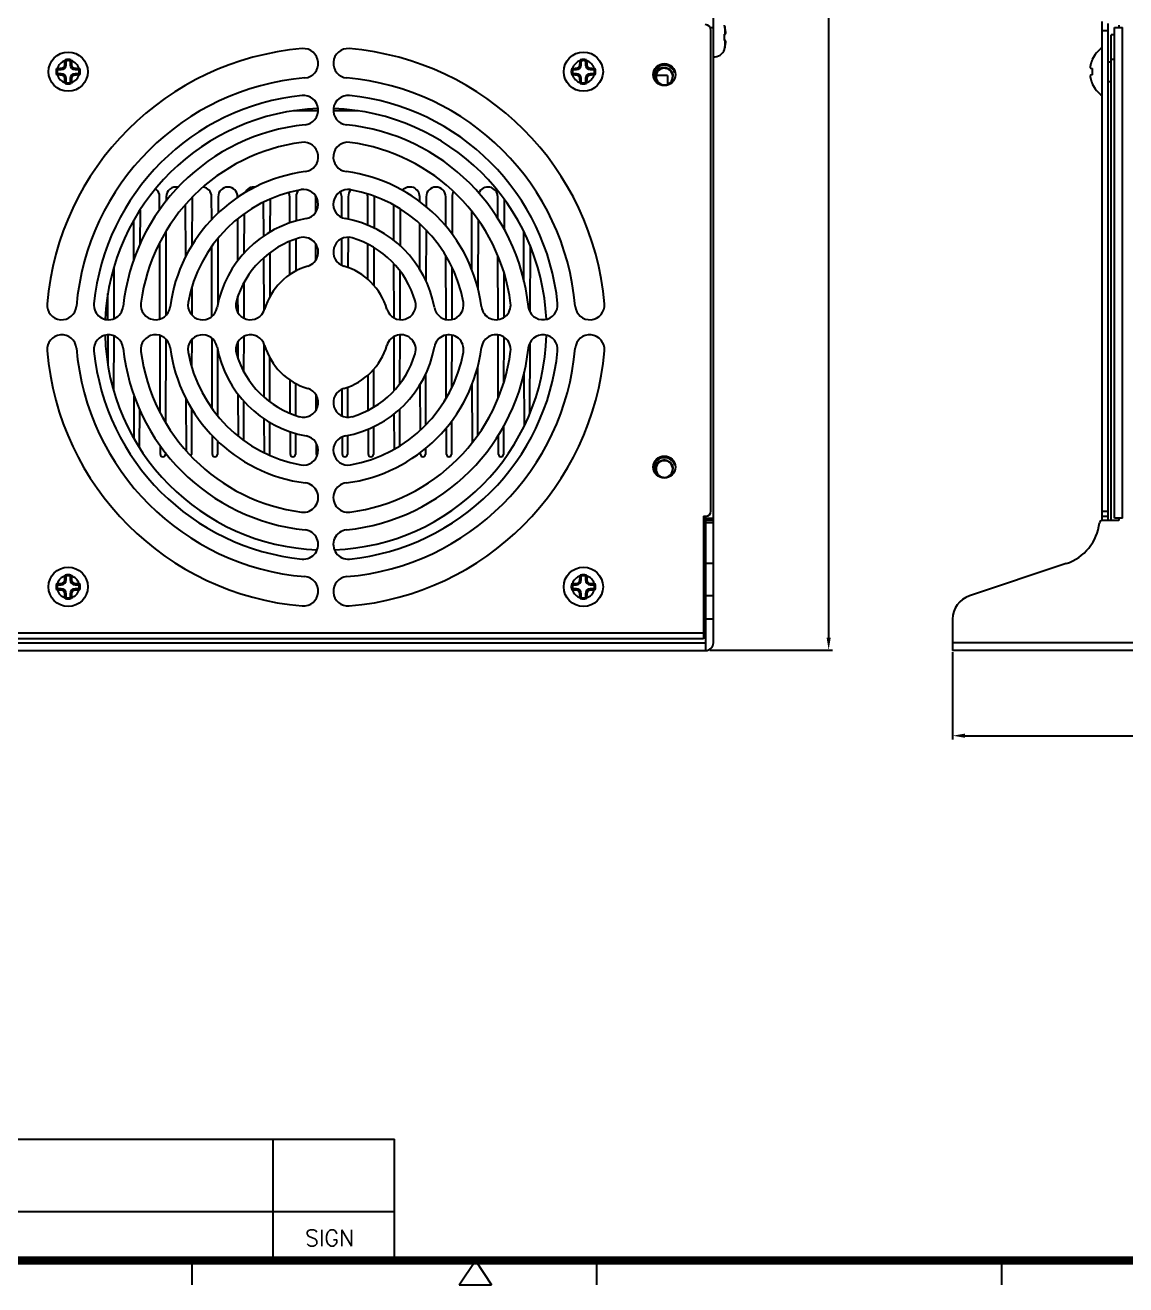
# Model space of a CAD drawing. Header units: millimetres. Extents: x 7299 to 8631, y -553 to 367.
# Drawn here: x 7520 to 7744.3, y -551.8 to -295 of the extents above; entities that cross this region are included whole.
import ezdxf
from ezdxf.enums import TextEntityAlignment as Align

# ---------------------------------------------------------------- set-up
doc = ezdxf.new("R2010")
doc.units = ezdxf.units.MM
doc.header["$PDMODE"] = 3
doc.header["$PDSIZE"] = 1
doc.layers.get('0').update_dxf_attribs({"linetype": 'CONTINUOUS'})
doc.layers.get('Defpoints').update_dxf_attribs({"linetype": 'CONTINUOUS'})
doc.layers.add('Dim', color=1, linetype='CONTINUOUS')
doc.styles.add('OMI-1', font='arial.ttf', dxfattribs={"oblique": 1})
doc.styles.add('SIM', font='simplex')
doc.dimstyles.new('1', dxfattribs={"dimtxt": 4, "dimasz": 2.5, "dimexe": 0.8, "dimexo": 0.3, "dimgap": 0.5, "dimtad": 1, "dimtoh": 1, "dimdec": 1, "dimzin": 0, "dimdsep": 46, "dimtxsty": 'OMI-1', "dimcen": 0, "dimclrd": 256, "dimclre": 256, "dimclrt": 256, "dimadec": 0, "dimazin": 0, "dimtfac": 0.8, "dimtdec": 1, "dimtix": 1, "dimtmove": 0, "dimatfit": 3, "dimfxl": 1, "dimtolj": 1, "dimtzin": 0, "dimarcsym": 0})

# ---------------------------------------------------------------- blocks, each defined once
blk = doc.blocks.new('*D6163')
at = {"layer": 'Defpoints', "color": 0}
for p in [(7709.01, -422.49), (8209.01, -422.49), (8209.01, -439.84)]:
    blk.add_point(p, dxfattribs=at)
at = {"layer": 'Dim', "lineweight": -2}
for p, q in [((7709.01, -422.79), (7709.01, -440.64)), ((8209.01, -422.79), (8209.01, -440.64)), ((7711.51, -439.84), (8206.51, -439.84))]:
    blk.add_line(p, q, dxfattribs=at)
at = {"layer": 'Dim'}
for points in [[(7711.51, -439.42), (7711.51, -440.26), (7709.01, -439.84)], [(8206.51, -440.26), (8206.51, -439.42), (8209.01, -439.84)]]:
    blk.add_solid(points, dxfattribs=at)
at = {"layer": 'Dim', "insert": (7959.01, -437.3), "char_height": 4, "attachment_point": 5, "style": 'OMI-1'}
blk.add_mtext('\\A1;500.0', dxfattribs=at)
blk = doc.blocks.new('*D6164')
at = {"layer": 'Defpoints', "color": 0}
for p in [(7543.86, -128.69), (7659.24, -422.37), (7683.75, -422.37)]:
    blk.add_point(p, dxfattribs=at)
at = {"layer": 'Dim', "lineweight": -2}
for p, q in [((7544.16, -128.69), (7684.55, -128.69)), ((7683.75, -131.19), (7683.75, -419.87)), ((7659.54, -422.37), (7684.55, -422.37))]:
    blk.add_line(p, q, dxfattribs=at)
at = {"layer": 'Dim'}
for points in [[(7684.17, -131.19), (7683.34, -131.19), (7683.75, -128.69)], [(7683.34, -419.87), (7684.17, -419.87), (7683.75, -422.37)]]:
    blk.add_solid(points, dxfattribs=at)
at = {"layer": 'Dim', "insert": (7681.21, -275.53), "char_height": 4, "attachment_point": 5, "rotation": 90, "style": 'OMI-1'}
blk.add_mtext('\\A1;293.7', dxfattribs=at)

msp = doc.modelspace()

# ---------------------------------------------------------------- linework, layer by layer
at = {"color": 7, "linetype": 'Continuous'}
for p, q in [((7660.26, -420.89), (7660.26, -164.09)), ((7662.51, -295.1), (7662.51, -295.01)), ((7739.51, -395.99), (7739.51, -294.29)), ((7740.71, -395.99), (7740.71, -294.69)), ((7742.91, -294.99), (7742.91, -295.49)), ((7659.59, -295.49), (7660.26, -295.49)), ((7659.76, -394.09), (7659.76, -296.09)), ((7662.51, -296.85), (7662.72, -296.81)), ((7662.51, -298.12), (7662.51, -296.85)), ((7662.56, -295.26), (7662.56, -296.84)), ((7739.51, -296.09), (7740.71, -296.09)), ((7741.31, -395.99), (7741.31, -296.99)), ((7742.01, -296.99), (7741.31, -296.99)), ((7742.01, -395.49), (7742.01, -295.49)), ((7742.01, -295.49), (7743.61, -295.49)), ((7743.61, -395.49), (7743.61, -295.49)), ((7662.72, -298.16), (7662.51, -298.12)), ((7662.51, -299.96), (7662.51, -299.87)), ((7662.56, -298.13), (7662.56, -299.71)), ((7528.34, -303.07), (7528.34, -302.27)), ((7529.17, -302.27), (7529.17, -303.07)), ((7633.34, -303.07), (7633.34, -302.27)), ((7634.17, -302.27), (7634.17, -303.07)), ((7737.46, -302.01), (7737.46, -302.1)), ((7740.71, -302.49), (7741.31, -302.49)), ((7742.01, -301.99), (7741.31, -301.99)), ((7526.54, -304.07), (7527.34, -304.07)), ((7527.34, -304.9), (7526.54, -304.9)), ((7527.34, -304.07), (7527.34, -303.79)), ((7527.34, -304.9), (7527.34, -305.18)), ((7528.34, -303.07), (7528.06, -303.07)), ((7529.17, -303.07), (7529.45, -303.07)), ((7530.17, -304.07), (7530.17, -303.79)), ((7530.17, -304.07), (7530.97, -304.07)), ((7530.97, -304.9), (7530.17, -304.9)), ((7530.17, -304.9), (7530.17, -305.18)), ((7631.54, -304.07), (7632.34, -304.07)), ((7632.34, -304.9), (7631.54, -304.9)), ((7632.34, -304.07), (7632.34, -303.79)), ((7632.34, -304.9), (7632.34, -305.18)), ((7633.34, -303.07), (7633.06, -303.07)), ((7634.17, -303.07), (7634.45, -303.07)), ((7635.17, -304.07), (7635.17, -303.79)), ((7635.17, -304.07), (7635.97, -304.07)), ((7635.97, -304.9), (7635.17, -304.9)), ((7635.17, -304.9), (7635.17, -305.18)), ((7650.91, -305.29), (7648.57, -305.29)), ((7650.91, -305.29), (7650.91, -307.05)), ((7737.12, -303.79), (7737.46, -303.85)), ((7737.46, -305.12), (7737.12, -305.18)), ((7737.15, -302.98), (7737.14, -302.99)), ((7737.15, -302.98), (7737.15, -302.99)), ((7737.46, -303.85), (7737.46, -305.12)), ((7528.34, -305.9), (7528.06, -305.9)), ((7528.34, -306.7), (7528.34, -305.9)), ((7529.17, -305.9), (7529.45, -305.9)), ((7529.17, -305.9), (7529.17, -306.7)), ((7633.34, -305.9), (7633.06, -305.9)), ((7633.34, -306.7), (7633.34, -305.9)), ((7634.17, -305.9), (7634.45, -305.9)), ((7634.17, -305.9), (7634.17, -306.7)), ((7737.14, -305.98), (7737.15, -305.99)), ((7737.15, -305.98), (7737.15, -305.99)), ((7737.46, -306.87), (7737.46, -306.96)), ((7740.71, -306.49), (7741.31, -306.49)), ((7579.71, -312.49), (7574.67, -312.49)), ((7587.84, -312.49), (7582.8, -312.49)), ((7584.26, -312.49), (7584.26, -312.1)), ((7547.4, -332.59), (7547.4, -329.98)), ((7548.72, -329.98), (7548.71, -330.89)), ((7554.01, -330.12), (7553.99, -339.91)), ((7558.01, -334.64), (7558, -329.98)), ((7559.32, -329.98), (7559.31, -333.34)), ((7563.3, -330.11), (7563.3, -329.98)), ((7568.62, -337.98), (7568.6, -331.07)), ((7569.91, -330.47), (7569.89, -337.2)), ((7573.91, -335.35), (7573.9, -329.98)), ((7575.22, -329.98), (7575.2, -334.93)), ((7579.21, -333.16), (7579.2, -329.98)), ((7584.51, -334.2), (7584.5, -329.98)), ((7585.82, -329.98), (7585.8, -334.57)), ((7589.81, -335.79), (7589.8, -329.98)), ((7591.12, -329.98), (7591.1, -336.38)), ((7600.4, -330.99), (7600.4, -329.98)), ((7601.72, -329.98), (7601.71, -331.98)), ((7605.71, -335.97), (7605.7, -329.98)), ((7607.02, -329.98), (7606.99, -337.63)), ((7616.31, -334.44), (7616.3, -329.98)), ((7617.61, -330.47), (7617.6, -336.61)), ((7543.41, -332.7), (7543.39, -339.69)), ((7552.73, -342.15), (7552.7, -331.54)), ((7564.6, -333.47), (7564.58, -341.52)), ((7595.12, -338.89), (7595.1, -331.7)), ((7596.41, -332.48), (7596.39, -339.97)), ((7611.04, -344.98), (7611.01, -332.99)), ((7542.14, -342.82), (7542.11, -334.86)), ((7563.34, -343.02), (7563.31, -334.47)), ((7600.44, -344.88), (7600.41, -335.52)), ((7612.3, -334.69), (7612.26, -348.77)), ((7548.69, -337), (7548.64, -354.19)), ((7559.29, -338.44), (7559.25, -352.01)), ((7575.19, -338.6), (7575.17, -345.1)), ((7584.54, -343.96), (7584.52, -338.53)), ((7585.79, -338.25), (7585.77, -344.41)), ((7601.69, -336.75), (7601.66, -347.18)), ((7621.65, -347.23), (7621.62, -337.14)), ((7547.47, -354.9), (7547.42, -339.32)), ((7558.07, -354.35), (7558.03, -340.08)), ((7569.88, -341.4), (7569.85, -350.36)), ((7573.94, -345.85), (7573.92, -339.07)), ((7579.24, -342.86), (7579.23, -339.6)), ((7589.85, -346.85), (7589.83, -339.64)), ((7591.08, -340.35), (7591.06, -348.07)), ((7622.89, -339.92), (7622.85, -353.38)), ((7568.67, -353.22), (7568.63, -342.42)), ((7595.17, -354.69), (7595.14, -343.64)), ((7605.77, -354.98), (7605.73, -342.01)), ((7616.37, -355.02), (7616.33, -342.03)), ((7538.07, -344.45), (7538.04, -354.86)), ((7596.37, -345.11), (7596.34, -355.03)), ((7606.97, -344.32), (7606.94, -354.99)), ((7617.57, -345.41), (7617.54, -354.59)), ((7553.96, -348.46), (7553.94, -354.06)), ((7564.56, -347.53), (7564.54, -354.71)), ((7536.87, -355.04), (7536.86, -349.72)), ((7563.37, -353.62), (7563.36, -350.28)), ((7536.9, -364.48), (7536.88, -358.13)), ((7538.03, -358.31), (7538, -369.26)), ((7547.53, -374.04), (7547.48, -358.28)), ((7548.63, -358.97), (7548.58, -375.97)), ((7553.93, -359.13), (7553.91, -364.56)), ((7558.13, -373.22), (7558.08, -358.83)), ((7564.53, -358.47), (7564.51, -365.55)), ((7595.21, -369.44), (7595.18, -358.48)), ((7596.33, -358.14), (7596.3, -368.16)), ((7605.82, -371.02), (7605.78, -358.19)), ((7606.93, -358.18), (7606.9, -368.99)), ((7616.42, -370.95), (7616.38, -358.15)), ((7617.53, -358.58), (7617.5, -367.95)), ((7559.22, -361.05), (7559.18, -374.59)), ((7563.4, -363), (7563.39, -359.52)), ((7568.72, -370.83), (7568.69, -360.01)), ((7622.83, -359.83), (7622.78, -374.31)), ((7569.82, -362.75), (7569.79, -371.71)), ((7612.21, -364.57), (7612.17, -378.68)), ((7589.93, -373.48), (7589.91, -366.27)), ((7591.01, -365.16), (7590.99, -372.88)), ((7601.61, -366.11), (7601.58, -376.56)), ((7621.74, -376.58), (7621.7, -365.71)), ((7574.03, -374.15), (7574.01, -367.37)), ((7575.1, -368.03), (7575.08, -374.53)), ((7584.63, -374.69), (7584.61, -369.18)), ((7585.7, -368.79), (7585.68, -374.92)), ((7600.54, -377.53), (7600.51, -368.17)), ((7611.15, -380), (7611.11, -368.01)), ((7542.24, -379.35), (7542.22, -370.61)), ((7552.85, -381.79), (7552.82, -371.2)), ((7563.44, -378.81), (7563.42, -370.26)), ((7564.49, -371.55), (7564.47, -379.59)), ((7579.33, -373.39), (7579.32, -370.44)), ((7543.29, -373.25), (7543.26, -381.06)), ((7553.89, -373.1), (7553.86, -382.49)), ((7595.25, -381.4), (7595.23, -374.2)), ((7596.29, -373.29), (7596.26, -380.79)), ((7568.75, -382.18), (7568.73, -375.27)), ((7569.78, -375.9), (7569.76, -382.49)), ((7589.95, -382.49), (7589.94, -377.33)), ((7590.97, -376.85), (7590.96, -382.49)), ((7605.85, -382.49), (7605.84, -377.07)), ((7606.88, -375.7), (7606.86, -382.49)), ((7617.47, -376.79), (7617.46, -382.49)), ((7558.15, -382.49), (7558.14, -378.68)), ((7559.17, -379.7), (7559.16, -382.49)), ((7574.05, -382.49), (7574.04, -377.87)), ((7575.07, -378.22), (7575.06, -382.49)), ((7584.65, -382.49), (7584.64, -378.92)), ((7585.67, -378.63), (7585.66, -382.49)), ((7616.45, -382.49), (7616.44, -378.53)), ((7547.55, -382.49), (7547.55, -380.77)), ((7548.56, -382.08), (7548.56, -382.49)), ((7579.35, -382.49), (7579.35, -380.25)), ((7600.55, -382.49), (7600.55, -382.07)), ((7601.56, -381.31), (7601.56, -382.49)), ((7658.26, -395.09), (7658.76, -395.09)), ((7658.26, -395.09), (7658.26, -420.09)), ((7658.66, -395.09), (7658.66, -422.49)), ((7739.51, -394.09), (7740.71, -394.09)), ((7739.51, -395.09), (7740.71, -395.09)), ((7658.26, -395.49), (7660.26, -395.49)), ((7660.26, -395.99), (7658.66, -395.99)), ((7660.26, -396.43), (7658.66, -396.43)), ((7742.91, -395.99), (7739.44, -395.99)), ((7743.61, -395.49), (7742.01, -395.49)), ((7742.91, -395.49), (7742.91, -395.99)), ((7660.26, -404.76), (7658.66, -404.76)), ((7732.17, -404.76), (7712.43, -411.35)), ((7528.34, -408.07), (7528.06, -408.07)), ((7528.34, -408.07), (7528.34, -407.27)), ((7529.17, -407.27), (7529.17, -408.07)), ((7529.17, -408.07), (7529.45, -408.07)), ((7633.34, -408.07), (7633.06, -408.07)), ((7633.34, -408.07), (7633.34, -407.27)), ((7634.17, -407.27), (7634.17, -408.07)), ((7634.17, -408.07), (7634.45, -408.07)), ((7526.54, -409.07), (7527.34, -409.07)), ((7527.34, -409.9), (7526.54, -409.9)), ((7527.34, -409.07), (7527.34, -408.79)), ((7527.34, -409.9), (7527.34, -410.18)), ((7530.17, -409.07), (7530.17, -408.79)), ((7530.17, -409.07), (7530.97, -409.07)), ((7530.97, -409.9), (7530.17, -409.9)), ((7530.17, -409.9), (7530.17, -410.18)), ((7631.54, -409.07), (7632.34, -409.07)), ((7632.34, -409.9), (7631.54, -409.9)), ((7632.34, -409.07), (7632.34, -408.79)), ((7632.34, -409.9), (7632.34, -410.18)), ((7635.17, -409.07), (7635.17, -408.79)), ((7635.17, -409.07), (7635.97, -409.07)), ((7635.97, -409.9), (7635.17, -409.9)), ((7635.17, -409.9), (7635.17, -410.18)), ((7528.34, -410.9), (7528.06, -410.9)), ((7528.34, -411.7), (7528.34, -410.9)), ((7529.17, -410.9), (7529.45, -410.9)), ((7529.17, -410.9), (7529.17, -411.7)), ((7633.34, -410.9), (7633.06, -410.9)), ((7633.34, -411.7), (7633.34, -410.9)), ((7634.17, -410.9), (7634.45, -410.9)), ((7634.17, -410.9), (7634.17, -411.7)), ((7660.26, -411.35), (7658.66, -411.35)), ((7660.26, -416.09), (7658.66, -416.09)), ((7709.01, -416.09), (7709.01, -422.49)), ((7373.86, -420.89), (7658.66, -420.89)), ((7374.26, -418.89), (7658.26, -418.89)), ((7658.26, -420.09), (7374.26, -420.09)), ((8209.01, -420.89), (7709.01, -420.89)), ((7373.86, -422.49), (7658.66, -422.49)), ((8209.01, -422.49), (7709.01, -422.49))]:
    msp.add_line(p, q, dxfattribs=at)
for p, q in [((7306.51, -522.06), (7595.26, -522.06)), ((7570.51, -546.81), (7570.51, -522.06)), ((7595.26, -546.81), (7595.26, -522.06)), ((7595.26, -536.91), (7316.41, -536.91)), ((7554.01, -551.76), (7554.01, -546.81)), ((7608.46, -551.76), (7611.76, -546.81)), ((7611.76, -546.81), (7615.06, -551.76)), ((7636.51, -551.76), (7636.51, -546.81)), ((7719.01, -551.76), (7719.01, -546.81)), ((7608.46, -551.76), (7615.06, -551.76))]:
    msp.add_line(p, q)
at = {"const_width": 1.65}
msp.add_lwpolyline([(8626.51, 360.69), (7306.51, 360.69), (7306.51, -546.81), (8626.51, -546.81)], close=True, dxfattribs=at)
at = {"color": 7, "linetype": 'Continuous'}
for centre, radius in [((7528.76, -304.49), 4), ((7633.76, -304.49), 4), ((7650.26, -305.09), 2.25), ((7650.26, -385.09), 2.25), ((7528.76, -409.49), 4), ((7633.76, -409.49), 4)]:
    msp.add_circle(centre, radius, dxfattribs=at)
for centre, radius, start, end in [((7658.56, -296.09), 1.2, 0, 90), ((7660.2, -295.84), 2.43, 13.8468, 17.8903), ((7653.56, -297.48), 9.27, 13.5486, 13.85), ((7653.55, -297.48), 9.28, 9.1364, 13.5472), ((7653.54, -297.48), 9.29, 8.7537, 9.1361), ((7657.88, -296.82), 4.9, 8.2178, 8.7541), ((7581.26, -356.59), 57, 94.8193, 175.1807), ((7576.72, -302.78), 3, 274.8193, 94.8193), ((7585.79, -302.78), 3, 85.1807, 265.1807), ((7581.26, -356.59), 57, 4.8193, 85.1807), ((7660.38, -299.23), 2.25, 266.8269, 341.2589), ((7660.2, -299.13), 2.43, 342.1097, 346.1532), ((7653.56, -297.49), 9.27, 346.15, 346.4514), ((7653.55, -297.49), 9.28, 346.4528, 350.8636), ((7653.54, -297.49), 9.29, 350.8639, 351.2463), ((7657.88, -298.15), 4.9, 351.2459, 351.7822), ((7742.77, -304.49), 5.86, 123.8437, 155.0781), ((7528.76, -304.49), 2.31, 106.1579, 163.8421), ((7528.76, -304.49), 2.47, 75.102, 104.898), ((7523.57, -308.03), 7.47, 50.3172, 52.4862), ((7528.76, -304.49), 2.25, 79.3916, 100.6084), ((7533.94, -308.03), 7.47, 127.5138, 129.6828), ((7528.76, -304.49), 2.31, 16.1579, 73.8421), ((7633.76, -304.49), 2.31, 106.1579, 163.8421), ((7633.76, -304.49), 2.47, 75.102, 104.898), ((7628.57, -308.03), 7.47, 50.3172, 52.4862), ((7633.76, -304.49), 2.25, 79.3916, 100.6084), ((7638.94, -308.03), 7.47, 127.5138, 129.6828), ((7633.76, -304.49), 2.31, 16.1579, 73.8421), ((7742.88, -304.48), 5.93, 164.578, 165.3116), ((7742.88, -304.48), 5.93, 164.1319, 164.578), ((7742.88, -304.48), 5.93, 163.6502, 164.1319), ((7742.88, -304.48), 5.92, 163.1476, 163.6502), ((7742.88, -304.48), 5.92, 162.666, 163.1476), ((7742.88, -304.48), 5.92, 161.9529, 162.666), ((7742.88, -304.48), 5.92, 161.6278, 161.9529), ((7742.87, -304.48), 5.92, 160.9046, 161.6278), ((7742.87, -304.48), 5.92, 160.5562, 160.9046), ((7742.87, -304.48), 5.91, 158.3975, 160.5563), ((7742.86, -304.48), 5.91, 156.2621, 158.3973), ((7528.76, -304.49), 2.47, 165.102, 194.898), ((7532.3, -299.3), 7.47, 217.5138, 219.6828), ((7532.3, -309.67), 7.47, 140.3172, 142.4862), ((7528.76, -304.49), 2.25, 169.3916, 190.6084), ((7528.76, -304.49), 2.31, 196.1579, 253.8421), ((7527.34, -303.07), 1, 270, 0), ((7527.31, -303.04), 0.753, 272.4419, 357.5581), ((7527.34, -305.9), 1, 0, 90), ((7527.31, -305.93), 0.753, 2.4419, 87.5581), ((7530.17, -303.07), 1, 180, 270), ((7530.17, -305.9), 1, 90, 180), ((7528.76, -304.49), 2.31, 286.1579, 343.8421), ((7530.2, -303.04), 0.753, 182.4419, 267.5581), ((7530.2, -305.93), 0.753, 92.4419, 177.5581), ((7525.22, -299.3), 7.47, 320.3172, 322.4862), ((7528.76, -304.49), 2.25, 349.3916, 10.6084), ((7525.22, -309.67), 7.47, 37.5138, 39.6828), ((7528.76, -304.49), 2.47, 345.102, 14.898), ((7633.76, -304.49), 2.47, 165.102, 194.898), ((7637.3, -299.3), 7.47, 217.5138, 219.6828), ((7637.3, -309.67), 7.47, 140.3172, 142.4862), ((7633.76, -304.49), 2.25, 169.3916, 190.6084), ((7633.76, -304.49), 2.31, 196.1579, 253.8421), ((7632.34, -303.07), 1, 270, 0), ((7632.31, -303.04), 0.753, 272.4419, 357.5581), ((7632.34, -305.9), 1, 0, 90), ((7632.31, -305.93), 0.753, 2.4419, 87.5581), ((7635.17, -303.07), 1, 180, 270), ((7635.17, -305.9), 1, 90, 180), ((7633.76, -304.49), 2.31, 286.1579, 343.8421), ((7635.2, -303.04), 0.753, 182.4419, 267.5581), ((7635.2, -305.93), 0.753, 92.4419, 177.5581), ((7630.22, -299.3), 7.47, 320.3172, 322.4862), ((7633.76, -304.49), 2.25, 349.3916, 10.6084), ((7630.22, -309.67), 7.47, 37.5138, 39.6828), ((7633.76, -304.49), 2.47, 345.102, 14.898), ((7650.26, -305.49), 2.3, 19.9984, 160.0015), ((7650.26, -305.49), 1.7, 328.5428, 327.7897), ((7650.26, -305.41), 1.74, 342.8995, 357.6569), ((7740.12, -303.81), 3.08, 166.2298, 167.1271), ((7742.88, -304.48), 5.93, 165.4338, 166.2309), ((7523.57, -300.95), 7.47, 307.5138, 309.6828), ((7528.76, -304.49), 2.47, 255.102, 284.898), ((7528.76, -304.49), 2.25, 259.3916, 280.6084), ((7533.94, -300.95), 7.47, 230.3172, 232.4862), ((7581.26, -356.59), 51, 94.8193, 175.1807), ((7581.26, -356.59), 51, 4.8193, 85.1807), ((7628.57, -300.95), 7.47, 307.5138, 309.6828), ((7633.76, -304.49), 2.47, 255.102, 284.898), ((7633.76, -304.49), 2.25, 259.3916, 280.6084), ((7638.94, -300.95), 7.47, 230.3172, 232.4862), ((7650.28, -305.42), 1.72, 325.4788, 342.8237), ((7740.12, -305.17), 3.08, 192.873, 193.7702), ((7742.88, -304.49), 5.93, 193.7691, 194.5662), ((7742.88, -304.49), 5.93, 194.6884, 195.422), ((7742.88, -304.49), 5.93, 195.422, 195.8681), ((7742.88, -304.49), 5.93, 195.8681, 196.3498), ((7742.88, -304.49), 5.92, 196.3498, 196.8524), ((7742.88, -304.49), 5.92, 196.8524, 197.334), ((7742.88, -304.49), 5.92, 197.334, 198.0471), ((7742.88, -304.49), 5.92, 198.0471, 198.3722), ((7742.87, -304.49), 5.92, 198.3722, 199.0954), ((7742.87, -304.49), 5.92, 199.0954, 199.4438), ((7742.87, -304.49), 5.91, 199.4437, 201.6025), ((7742.86, -304.5), 5.91, 201.6027, 203.7379), ((7742.77, -304.49), 5.86, 204.9219, 236.1563), ((7581.26, -356.59), 47.5, 95.8514, 174.1486), ((7576.72, -312.32), 3, 275.8514, 95.8514), ((7585.79, -312.32), 3, 84.1486, 264.1486), ((7581.26, -356.59), 47.5, 5.8514, 84.1486), ((7581.26, -356.99), 45, 91.974, 177.4254), ((7581.26, -356.99), 45, 2.5746, 88.026), ((7581.26, -356.59), 41.5, 95.8514, 174.1486), ((7581.26, -356.59), 41.5, 5.8514, 84.1486), ((7581.26, -356.59), 38, 97.4476, 172.5524), ((7576.72, -321.88), 3, 277.4476, 97.4476), ((7585.79, -321.88), 3, 82.5524, 262.5524), ((7581.26, -356.59), 38, 7.4476, 82.5524), ((7581.26, -356.59), 32, 97.4476, 172.5524), ((7581.26, -356.59), 32, 7.4476, 82.5524), ((7545.41, -329.99), 1.99, 0.1718, 54.4978), ((7550.71, -329.99), 1.99, 76.6451, 179.8282), ((7581.26, -356.59), 28.5, 100.248, 169.752), ((7556.01, -329.99), 1.99, 0.1718, 83.5828), ((7561.31, -329.99), 1.99, 0.1718, 179.8282), ((7566.61, -329.99), 1.99, 81.5261, 156.3779), ((7577.21, -329.99), 1.99, 137.1987, 179.8282), ((7576.72, -331.49), 3, 280.248, 100.248), ((7585.79, -331.49), 3, 79.752, 259.752), ((7587.81, -329.99), 1.99, 134.2313, 179.8282), ((7581.26, -356.59), 28.5, 10.248, 79.752), ((7598.41, -329.99), 1.99, 0.1718, 138.9704), ((7603.71, -329.99), 1.99, 0.1718, 179.8282), ((7614.31, -329.99), 1.99, 0.1718, 158.6187), ((7571.91, -329.99), 1.99, 0.1718, 26.0729), ((7577.21, -329.99), 1.99, 0.1718, 5.9383), ((7582.51, -329.99), 1.99, 0.1718, 31.1811), ((7587.81, -329.99), 1.99, 0.1718, 17.5121), ((7593.11, -329.99), 1.99, 176.0463, 179.8282), ((7609.01, -329.99), 1.99, 148.9435, 179.8282), ((7581.26, -356.59), 22.5, 100.248, 169.752), ((7581.26, -356.59), 22.5, 10.248, 79.752), ((7581.26, -356.59), 19, 106.4718, 163.5282), ((7576.72, -341.24), 3, 286.4718, 106.4718), ((7585.79, -341.24), 3, 73.5282, 253.5282), ((7581.26, -356.59), 19, 16.4718, 73.5282), ((7581.26, -356.59), 13, 106.4718, 163.5282), ((7581.26, -356.59), 13, 16.4718, 73.5282), ((7536.99, -352.05), 3, 174.1486, 354.1486), ((7546.55, -352.05), 3, 172.5524, 352.5524), ((7556.16, -352.05), 3, 169.752, 349.752), ((7565.91, -352.05), 3, 163.5282, 343.5282), ((7596.6, -352.05), 3, 196.4718, 16.4718), ((7606.35, -352.05), 3, 190.248, 10.248), ((7615.96, -352.05), 3, 187.4476, 7.4476), ((7625.52, -352.05), 3, 185.8514, 5.8514), ((7527.45, -352.05), 3, 175.1807, 355.1807), ((7635.07, -352.05), 3, 184.8193, 4.8193), ((7527.45, -361.12), 3, 4.8193, 184.8193), ((7536.99, -361.12), 3, 5.8514, 185.8514), ((7581.26, -356.99), 45, 181.5622, 267.7851), ((7546.55, -361.12), 3, 7.4476, 187.4476), ((7556.16, -361.12), 3, 10.248, 190.248), ((7565.91, -361.12), 3, 16.4718, 196.4718), ((7581.26, -356.99), 45, 272.2149, 358.4378), ((7596.6, -361.12), 3, 343.5282, 163.5282), ((7606.35, -361.12), 3, 349.752, 169.752), ((7615.96, -361.12), 3, 352.5524, 172.5524), ((7625.52, -361.12), 3, 354.1486, 174.1486), ((7635.07, -361.12), 3, 355.1807, 175.1807), ((7581.26, -356.59), 57, 184.8193, 265.1807), ((7581.26, -356.59), 51, 184.8193, 265.1807), ((7581.26, -356.59), 47.5, 185.8514, 264.1486), ((7581.26, -356.59), 41.5, 185.8514, 264.1486), ((7581.26, -356.59), 38, 187.4476, 262.5524), ((7581.26, -356.59), 32, 187.4476, 262.5524), ((7581.26, -356.59), 28.5, 190.248, 259.752), ((7581.26, -356.59), 22.5, 190.248, 259.752), ((7581.26, -356.59), 19, 196.4718, 253.5282), ((7581.26, -356.59), 13, 196.4718, 253.5282), ((7581.26, -356.59), 13, 286.4718, 343.5282), ((7581.26, -356.59), 22.5, 280.248, 349.752), ((7581.26, -356.59), 32, 277.4476, 352.5524), ((7581.26, -356.59), 41.5, 275.8514, 354.1486), ((7581.26, -356.59), 51, 274.8193, 355.1807), ((7581.26, -356.59), 57, 274.8193, 355.1807), ((7581.26, -356.59), 47.5, 275.8514, 354.1486), ((7581.26, -356.59), 38, 277.4476, 352.5524), ((7581.26, -356.59), 28.5, 280.248, 349.752), ((7581.26, -356.59), 19, 286.4718, 343.5282), ((7576.72, -371.93), 3, 253.5282, 73.5282), ((7585.79, -371.93), 3, 106.4718, 286.4718), ((7576.72, -381.68), 3, 259.752, 79.752), ((7585.79, -381.68), 3, 100.248, 280.248), ((7548.06, -382.49), 0.5, 180.1705, 359.8282), ((7553.36, -382.49), 0.5, 324.3613, 359.8282), ((7558.66, -382.49), 0.5, 180.1705, 359.8282), ((7569.26, -382.49), 0.5, 343.1904, 359.8282), ((7574.56, -382.49), 0.5, 180.1705, 359.8282), ((7579.86, -382.49), 0.5, 180.1705, 221.4213), ((7585.16, -382.49), 0.5, 180.1705, 359.8282), ((7590.46, -382.49), 0.5, 180.1705, 359.8282), ((7601.06, -382.49), 0.5, 180.1705, 359.8282), ((7606.36, -382.49), 0.5, 180.1705, 359.8282), ((7616.96, -382.49), 0.5, 180.1705, 359.8282), ((7650.26, -385.49), 2.3, 19.9984, 160.0015), ((7650.26, -385.49), 1.7, 328.5428, 327.7897), ((7650.28, -385.42), 1.72, 325.4788, 342.8237), ((7650.26, -385.41), 1.74, 342.8995, 357.6569), ((7576.72, -391.29), 3, 262.5524, 82.5524), ((7585.79, -391.29), 3, 97.4476, 277.4476), ((7658.76, -394.09), 1, 270, 0), ((7576.72, -400.85), 3, 264.1486, 84.1486), ((7585.79, -400.85), 3, 95.8514, 275.8514), ((7729.01, -395.28), 10, 288.4349, 353.3959), ((7739.44, -396.49), 0.5, 90, 173.3959), ((7528.76, -409.49), 2.31, 106.1579, 163.8421), ((7527.34, -408.07), 1, 270, 0), ((7527.31, -408.04), 0.753, 272.4419, 357.5581), ((7528.76, -409.49), 2.47, 75.102, 104.898), ((7523.57, -413.03), 7.47, 50.3172, 52.4862), ((7528.76, -409.49), 2.25, 79.3916, 100.6084), ((7533.94, -413.03), 7.47, 127.5138, 129.6828), ((7530.17, -408.07), 1, 180, 270), ((7528.76, -409.49), 2.31, 16.1579, 73.8421), ((7530.2, -408.04), 0.753, 182.4419, 267.5581), ((7576.72, -410.39), 3, 265.1807, 85.1807), ((7585.79, -410.39), 3, 94.8193, 274.8193), ((7633.76, -409.49), 2.31, 106.1579, 163.8421), ((7632.34, -408.07), 1, 270, 0), ((7632.31, -408.04), 0.753, 272.4419, 357.5581), ((7633.76, -409.49), 2.47, 75.102, 104.898), ((7628.57, -413.03), 7.47, 50.3172, 52.4862), ((7633.76, -409.49), 2.25, 79.3916, 100.6084), ((7638.94, -413.03), 7.47, 127.5138, 129.6828), ((7635.17, -408.07), 1, 180, 270), ((7633.76, -409.49), 2.31, 16.1579, 73.8421), ((7635.2, -408.04), 0.753, 182.4419, 267.5581), ((7528.76, -409.49), 2.47, 165.102, 194.898), ((7532.3, -404.3), 7.47, 217.5138, 219.6828), ((7532.3, -414.67), 7.47, 140.3172, 142.4862), ((7528.76, -409.49), 2.25, 169.3916, 190.6084), ((7528.76, -409.49), 2.31, 196.1579, 253.8421), ((7527.34, -410.9), 1, 0, 90), ((7527.31, -410.93), 0.753, 2.4419, 87.5581), ((7530.17, -410.9), 1, 90, 180), ((7528.76, -409.49), 2.31, 286.1579, 343.8421), ((7530.2, -410.93), 0.753, 92.4419, 177.5581), ((7525.22, -404.3), 7.47, 320.3172, 322.4862), ((7528.76, -409.49), 2.25, 349.3916, 10.6084), ((7525.22, -414.67), 7.47, 37.5138, 39.6828), ((7528.76, -409.49), 2.47, 345.102, 14.898), ((7633.76, -409.49), 2.47, 165.102, 194.898), ((7637.3, -404.3), 7.47, 217.5138, 219.6828), ((7637.3, -414.67), 7.47, 140.3172, 142.4862), ((7633.76, -409.49), 2.25, 169.3916, 190.6084), ((7633.76, -409.49), 2.31, 196.1579, 253.8421), ((7632.34, -410.9), 1, 0, 90), ((7632.31, -410.93), 0.753, 2.4419, 87.5581), ((7635.17, -410.9), 1, 90, 180), ((7633.76, -409.49), 2.31, 286.1579, 343.8421), ((7635.2, -410.93), 0.753, 92.4419, 177.5581), ((7630.22, -404.3), 7.47, 320.3172, 322.4862), ((7633.76, -409.49), 2.25, 349.3916, 10.6084), ((7630.22, -414.67), 7.47, 37.5138, 39.6828), ((7633.76, -409.49), 2.47, 345.102, 14.898), ((7523.57, -405.95), 7.47, 307.5138, 309.6828), ((7528.76, -409.49), 2.47, 255.102, 284.898), ((7528.76, -409.49), 2.25, 259.3916, 280.6084), ((7533.94, -405.95), 7.47, 230.3172, 232.4862), ((7628.57, -405.95), 7.47, 307.5138, 309.6828), ((7633.76, -409.49), 2.47, 255.102, 284.898), ((7633.76, -409.49), 2.25, 259.3916, 280.6084), ((7638.94, -405.95), 7.47, 230.3172, 232.4862), ((7714.01, -416.09), 5, 108.4349, 180), ((7658.66, -420.89), 1.6, 270, 0)]:
    msp.add_arc(centre, radius, start, end, dxfattribs=at)
for points, knots in [([(7662.72, -296.81), (7662.73, -296.81), (7662.74, -296.8), (7662.75, -296.78), (7662.76, -296.74), (7662.77, -296.68), (7662.77, -296.6), (7662.77, -296.5), (7662.76, -296.33), (7662.74, -296.2), (7662.73, -296.12)], [0, 0, 0, 0, 0.035239, 0.062063, 0.096325, 0.187768, 0.308598, 0.455433, 0.623473, 1, 1, 1, 1]), ([(7662.73, -298.85), (7662.74, -298.77), (7662.76, -298.64), (7662.77, -298.47), (7662.77, -298.37), (7662.77, -298.29), (7662.76, -298.23), (7662.75, -298.19), (7662.74, -298.17), (7662.73, -298.16), (7662.72, -298.16)], [0, 0, 0, 0, 0.376536, 0.544578, 0.691409, 0.812235, 0.903676, 0.937938, 0.964762, 1, 1, 1, 1]), ([(7528.06, -303.07), (7528.07, -302.99), (7528.08, -302.66), (7528.1, -302.34), (7528.12, -302.1)], [0, 0, 0, 0, 0.255269, 1, 1, 1, 1]), ([(7529.39, -302.1), (7529.4, -302.18), (7529.42, -302.5), (7529.44, -302.83), (7529.45, -303.07)], [0, 0, 0, 0, 0.244272, 1, 1, 1, 1]), ([(7633.06, -303.07), (7633.07, -302.99), (7633.08, -302.66), (7633.1, -302.34), (7633.12, -302.1)], [0, 0, 0, 0, 0.255269, 1, 1, 1, 1]), ([(7634.39, -302.1), (7634.4, -302.18), (7634.42, -302.5), (7634.44, -302.83), (7634.45, -303.07)], [0, 0, 0, 0, 0.244272, 1, 1, 1, 1]), ([(7526.37, -303.85), (7526.45, -303.84), (7526.77, -303.82), (7527.1, -303.8), (7527.34, -303.79)], [0, 0, 0, 0, 0.244271, 1, 1, 1, 1]), ([(7527.34, -305.18), (7527.26, -305.18), (7526.93, -305.16), (7526.61, -305.14), (7526.37, -305.12)], [0, 0, 0, 0, 0.255271, 1, 1, 1, 1]), ([(7530.17, -303.79), (7530.25, -303.8), (7530.58, -303.81), (7530.9, -303.83), (7531.14, -303.85)], [0, 0, 0, 0, 0.255271, 1, 1, 1, 1]), ([(7531.14, -305.12), (7531.06, -305.13), (7530.74, -305.15), (7530.42, -305.17), (7530.17, -305.18)], [0, 0, 0, 0, 0.244271, 1, 1, 1, 1]), ([(7631.37, -303.85), (7631.45, -303.84), (7631.77, -303.82), (7632.1, -303.8), (7632.34, -303.79)], [0, 0, 0, 0, 0.244271, 1, 1, 1, 1]), ([(7632.34, -305.18), (7632.26, -305.18), (7631.93, -305.16), (7631.61, -305.14), (7631.37, -305.12)], [0, 0, 0, 0, 0.255271, 1, 1, 1, 1]), ([(7635.17, -303.79), (7635.25, -303.8), (7635.58, -303.81), (7635.9, -303.83), (7636.14, -303.85)], [0, 0, 0, 0, 0.255271, 1, 1, 1, 1]), ([(7636.14, -305.12), (7636.06, -305.13), (7635.74, -305.15), (7635.42, -305.17), (7635.17, -305.18)], [0, 0, 0, 0, 0.244271, 1, 1, 1, 1]), ([(7648.29, -305.49), (7648.3, -305.24), (7648.41, -304.76), (7648.76, -304.25), (7649.14, -303.94), (7649.46, -303.77), (7649.81, -303.66), (7650.17, -303.62), (7650.53, -303.65), (7650.88, -303.76), (7651.21, -303.93), (7651.49, -304.16), (7651.72, -304.44), (7651.89, -304.77), (7651.98, -305.12), (7652, -305.36), (7652, -305.49)], [0, 0, 0, 0, 0.124619, 0.249215, 0.311793, 0.374369, 0.43694, 0.49951, 0.562079, 0.624645, 0.687209, 0.749771, 0.812329, 0.874889, 0.937444, 1, 1, 1, 1]), ([(7648.54, -306.52), (7648.46, -306.36), (7648.32, -306.03), (7648.29, -305.66), (7648.29, -305.49)], [0, 0, 0, 0, 0.500018, 1, 1, 1, 1]), ([(7648.54, -306.52), (7648.47, -306.36), (7648.37, -306.01), (7648.37, -305.48), (7648.53, -304.96), (7648.73, -304.66), (7648.85, -304.53)], [0, 0, 0, 0, 0.250375, 0.500519, 0.750408, 1, 1, 1, 1]), ([(7737.11, -303.12), (7737.09, -303.2), (7737.07, -303.33), (7737.06, -303.48), (7737.05, -303.58), (7737.06, -303.67), (7737.07, -303.73), (7737.09, -303.77), (7737.11, -303.79), (7737.12, -303.79)], [0, 0, 0, 0, 0.368532, 0.532932, 0.676614, 0.795271, 0.886626, 0.951962, 1, 1, 1, 1]), ([(7737.12, -305.18), (7737.11, -305.18), (7737.09, -305.2), (7737.07, -305.24), (7737.06, -305.31), (7737.05, -305.39), (7737.06, -305.49), (7737.07, -305.65), (7737.09, -305.77), (7737.11, -305.85)], [0, 0, 0, 0, 0.04804, 0.113379, 0.204739, 0.323398, 0.467078, 0.631476, 1, 1, 1, 1]), ([(7528.12, -306.87), (7528.11, -306.79), (7528.09, -306.47), (7528.07, -306.15), (7528.06, -305.9)], [0, 0, 0, 0, 0.244272, 1, 1, 1, 1]), ([(7529.45, -305.9), (7529.45, -305.98), (7529.43, -306.31), (7529.41, -306.63), (7529.39, -306.87)], [0, 0, 0, 0, 0.255269, 1, 1, 1, 1]), ([(7633.12, -306.87), (7633.11, -306.79), (7633.09, -306.47), (7633.07, -306.15), (7633.06, -305.9)], [0, 0, 0, 0, 0.244272, 1, 1, 1, 1]), ([(7634.45, -305.9), (7634.45, -305.98), (7634.43, -306.31), (7634.41, -306.63), (7634.39, -306.87)], [0, 0, 0, 0, 0.255269, 1, 1, 1, 1]), ([(7648.29, -385.49), (7648.3, -385.24), (7648.41, -384.76), (7648.76, -384.25), (7649.14, -383.94), (7649.46, -383.77), (7649.81, -383.66), (7650.17, -383.62), (7650.53, -383.65), (7650.88, -383.76), (7651.21, -383.93), (7651.49, -384.16), (7651.72, -384.44), (7651.89, -384.77), (7651.98, -385.12), (7652, -385.36), (7652, -385.49)], [0, 0, 0, 0, 0.124619, 0.249215, 0.311793, 0.374369, 0.43694, 0.49951, 0.562079, 0.624645, 0.687209, 0.749771, 0.812329, 0.874889, 0.937444, 1, 1, 1, 1]), ([(7648.54, -386.52), (7648.47, -386.36), (7648.37, -386.01), (7648.37, -385.48), (7648.53, -384.96), (7648.73, -384.66), (7648.85, -384.53)], [0, 0, 0, 0, 0.250375, 0.500519, 0.750408, 1, 1, 1, 1]), ([(7648.54, -386.52), (7648.46, -386.36), (7648.32, -386.03), (7648.29, -385.66), (7648.29, -385.49)], [0, 0, 0, 0, 0.500018, 1, 1, 1, 1]), ([(7528.06, -408.07), (7528.07, -407.99), (7528.08, -407.66), (7528.1, -407.34), (7528.12, -407.1)], [0, 0, 0, 0, 0.255269, 1, 1, 1, 1]), ([(7529.39, -407.1), (7529.4, -407.18), (7529.42, -407.5), (7529.44, -407.83), (7529.45, -408.07)], [0, 0, 0, 0, 0.244272, 1, 1, 1, 1]), ([(7633.06, -408.07), (7633.07, -407.99), (7633.08, -407.66), (7633.1, -407.34), (7633.12, -407.1)], [0, 0, 0, 0, 0.255269, 1, 1, 1, 1]), ([(7634.39, -407.1), (7634.4, -407.18), (7634.42, -407.5), (7634.44, -407.83), (7634.45, -408.07)], [0, 0, 0, 0, 0.244272, 1, 1, 1, 1]), ([(7526.37, -408.85), (7526.45, -408.84), (7526.77, -408.82), (7527.1, -408.8), (7527.34, -408.79)], [0, 0, 0, 0, 0.244271, 1, 1, 1, 1]), ([(7527.34, -410.18), (7527.26, -410.18), (7526.93, -410.16), (7526.61, -410.14), (7526.37, -410.12)], [0, 0, 0, 0, 0.255271, 1, 1, 1, 1]), ([(7530.17, -408.79), (7530.25, -408.8), (7530.58, -408.81), (7530.9, -408.83), (7531.14, -408.85)], [0, 0, 0, 0, 0.255271, 1, 1, 1, 1]), ([(7531.14, -410.12), (7531.06, -410.13), (7530.74, -410.15), (7530.42, -410.17), (7530.17, -410.18)], [0, 0, 0, 0, 0.244271, 1, 1, 1, 1]), ([(7631.37, -408.85), (7631.45, -408.84), (7631.77, -408.82), (7632.1, -408.8), (7632.34, -408.79)], [0, 0, 0, 0, 0.244271, 1, 1, 1, 1]), ([(7632.34, -410.18), (7632.26, -410.18), (7631.93, -410.16), (7631.61, -410.14), (7631.37, -410.12)], [0, 0, 0, 0, 0.255271, 1, 1, 1, 1]), ([(7635.17, -408.79), (7635.25, -408.8), (7635.58, -408.81), (7635.9, -408.83), (7636.14, -408.85)], [0, 0, 0, 0, 0.255271, 1, 1, 1, 1]), ([(7636.14, -410.12), (7636.06, -410.13), (7635.74, -410.15), (7635.42, -410.17), (7635.17, -410.18)], [0, 0, 0, 0, 0.244271, 1, 1, 1, 1]), ([(7528.12, -411.87), (7528.11, -411.79), (7528.09, -411.47), (7528.07, -411.15), (7528.06, -410.9)], [0, 0, 0, 0, 0.244272, 1, 1, 1, 1]), ([(7529.45, -410.9), (7529.45, -410.98), (7529.43, -411.31), (7529.41, -411.63), (7529.39, -411.87)], [0, 0, 0, 0, 0.255269, 1, 1, 1, 1]), ([(7633.12, -411.87), (7633.11, -411.79), (7633.09, -411.47), (7633.07, -411.15), (7633.06, -410.9)], [0, 0, 0, 0, 0.244272, 1, 1, 1, 1]), ([(7634.45, -410.9), (7634.45, -410.98), (7634.43, -411.31), (7634.41, -411.63), (7634.39, -411.87)], [0, 0, 0, 0, 0.255269, 1, 1, 1, 1])]:
    msp.add_open_spline(points, degree=3, knots=knots, dxfattribs=at)

# ---------------------------------------------------------------- texts
at = {"style": 'SIM'}
msp.add_text('SIGN', height=3.3, dxfattribs=at).set_placement((7582.06, -542.22), align=Align.MIDDLE)

# ---------------------------------------------------------------- dimensions: what is measured, and where the dimension line sits
at = {"layer": 'Dim'}
dim = msp.add_linear_dim(base=(7683.75, -422.37), p1=(7543.86, -128.69), p2=(7659.24, -422.37), angle=90, dimstyle='1', dxfattribs=at)
dim.commit()
dim.dimension.update_dxf_attribs({"geometry": '*D6164', "text_midpoint": (7681.21, -275.53)})
dim = msp.add_linear_dim(base=(8209.01, -439.84), p1=(7709.01, -422.49), p2=(8209.01, -422.49), dimstyle='1', dxfattribs=at)
dim.commit()
dim.dimension.update_dxf_attribs({"geometry": '*D6163', "text_midpoint": (7959.01, -437.3)})

doc.saveas('drawing.dxf')
